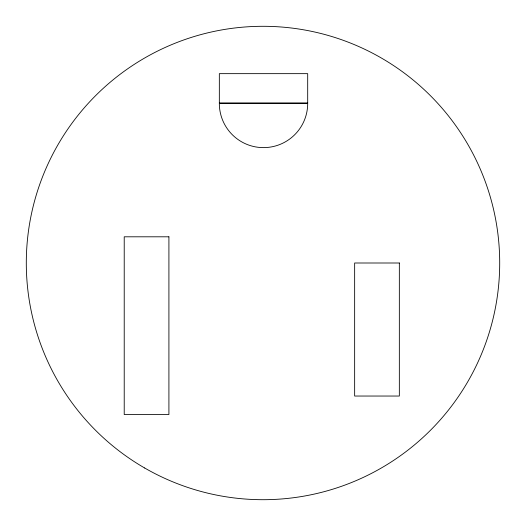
<?xml version="1.0" encoding="UTF-8"?>
<svg xmlns="http://www.w3.org/2000/svg" width="526" height="526" viewBox="0 0 526 526"><rect width="100%" height="100%" fill="white"/><g stroke="black" fill="none" stroke-linecap="round" stroke-linejoin="round"><path stroke-width="0.79" d="M219.335 102.932L307.69 102.932L307.69 73.653L219.335 73.653L219.335 102.932A44.177 44.177 0 0 0 263.513 147.622A44.177 44.177 0 0 0 307.69 102.932M219.335 103.444L307.69 103.444M168.912 236.805L124.221 236.805L124.221 414.534L168.912 414.534L168.912 236.805M399.339 263L354.649 263L354.649 396.039L399.339 396.039L399.339 263M144.65 467.989A236.7 236.7 0 0 0 499.7 263A236.7 236.7 0 0 0 144.65 58.011A236.7 236.7 0 0 0 144.65 467.989"/></g></svg>
